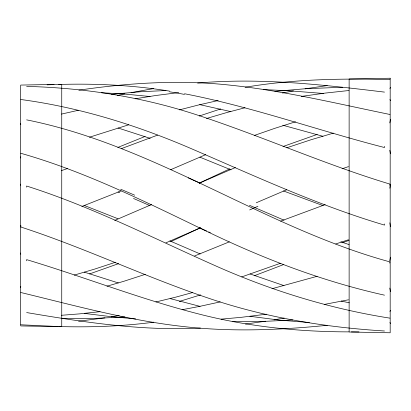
<?xml version="1.0" encoding="UTF-8"?>
<svg xmlns="http://www.w3.org/2000/svg" width="411" height="411" viewBox="0 0 411 411"><rect width="100%" height="100%" fill="white"/><g stroke="black" fill="none" stroke-linecap="round" stroke-linejoin="round"><path stroke-width="0.62" d="M384.634 223.944L384.48 225.084C317.58 205.269 254.234 175.697 190.283 148.227C136.133 124.975 79.349 107.312 20.827 99.508M389.762 185.233L389.911 184.092C325.584 164.677 264.119 137.151 200.378 116.046C144.415 97.268 85.586 87.851 26.633 86.413M26.468 187.175L26.633 186.034C91.047 206.492 151.397 237.245 212.965 264.679C269.339 289.996 328.805 308.589 389.911 318.145M20.992 225.87L20.827 227.011C84.024 247.561 144.086 276.459 207.036 297.687C264.206 317.287 324.264 327.29 384.48 330.994M389.854 188.202L390.45 184.226M20.55 226.857L20.735 225.721M384.675 146.342L384.48 147.523C317.611 130.405 252.405 106.814 184.518 93.744M389.715 263.076L389.911 261.889C263.77 227.447 155.666 145.648 26.633 119.868M26.422 260.81L26.633 259.639C83.895 276.86 139.689 298.843 197.66 313.701C247.006 326.54 298.062 331.831 348.98 331.872M389.792 122.93L390.45 119.396M389.792 260.733L390.45 257.178M20.55 157.988L20.786 156.797M20.55 287.566L20.786 286.395M389.936 311.461L390.45 310.392M389.936 88.499L390.45 87.456M199.15 183.162L229.775 168.864M200.301 227.807L170.812 241.637M199.253 183.178L235.39 167.539M200.496 227.802L165.952 242.814M151.654 204.524L114.756 220.399M256.269 202.772L286.667 189.769M170.714 169.686L205.726 154.654M121.173 190.904L81.887 206.445M229.312 241.863L194.614 255.945M117.834 147.441L145.119 136.437M280.641 221.133L325.209 204.601M283.77 264.504L254.229 275.776M118.563 263.636L89.567 273.926M121.456 148.597L157.613 135.116M282.994 146.527L317.23 134.407M254.394 135.425L274.902 128.294L295.555 121.79M280.446 263.271L241.725 276.901M342.193 242.783L348.954 240.409M67.774 168.412L61.419 170.647M286.77 147.78L310.865 139.802L333.378 133.133M199.232 116.015L220.722 108.93M342.106 168.767L348.466 166.619M115.347 262.29L94.869 269.03L74.201 275.108M145.355 274.301L123.963 281.247L106.963 286.21M335.751 243.959L348.466 239.752M200.583 294.887L179.33 301.443M89.444 137.217L128.638 124.816M206.512 118.491L226.815 112.527L244.956 107.759M192.708 292.504L175.995 297.086L155.887 301.967M317.169 276.29L271.99 288.728M179.448 109.865L198.333 105.026L218.169 100.52M220.214 301.905L199.073 306.503L182.078 309.719M61.491 114.083L78.27 110.302M117.227 95.47L124.677 93.919M282.388 93.025L293.454 90.882M348.466 299.794L324.258 304.438M131.011 92.65L153.524 88.596M119.236 315.545L111.181 316.902M284.237 318.078L274.08 319.83M135.044 98.815L155.81 95.491L178.811 92.583M245.156 87.271C292.93 79.164 341.577 78.265 389.911 79.626M305.121 88.843L327.207 85.57M301.294 96.421L325.276 93.076L348.929 90.518M265.64 321.197L245.47 324.074M104.969 317.867L78.599 321.186M78.881 90.173C128.972 82.796 179.956 79.642 230.412 85.185C284.258 90.805 336.974 103.618 389.911 114.474M266.369 314.199L241.159 317.338L221.092 319.147M153.842 322.173C122.319 326.349 90.451 327.433 58.691 326.534M100.007 311.677L79.405 313.886L61.542 315.278M274.908 91.376L305.938 88.689L342.538 87.26M111.52 94.304L140.742 91.73L165.952 90.538M327.259 325.307C279.105 330.141 230.407 332.103 182.237 326.406C127.487 320.21 74.247 305.419 20.827 292.514M197.619 83.063C260.014 77.54 322.563 84.645 384.48 92.11M124.893 316.943L93.122 318.494L62.282 318.551M292.879 319.964L263.425 321.428L232.703 321.705M200.388 328.081C142.042 331.086 83.978 322.291 26.633 312.56M47.101 84.851L54.062 84.599M58.691 84.466C95.727 83.387 132.917 85.134 169.512 91.119M359.009 331.883L351.338 331.883M57.535 326.509L20.827 324.782M263.425 89.572L289.267 90.8L323.503 93.477M101.414 92.758L123.629 93.96L150.097 96.523M309.406 322.517L280.055 320.174L249.857 316.285M135.676 318.91L110.24 316.557L84.574 313.429M199.689 104.625L230.848 111.612M349.258 302.82L341.181 301.058M384.48 295.165C323.868 281.679 265.506 259.552 209.61 232.713C148.073 203.188 86.752 172.019 20.827 153.288M200.039 306.385L170.149 298.581M322.943 136.293L282.783 125.221M118.008 127.965L150.205 138.379M84.214 272.128L118.301 282.938M283.965 285.619L250.073 273.952M349.037 244.581L340.827 241.812M323.128 205.654L283.472 190.956M84.132 205.397L118.003 218.76M199.849 157.146L231.028 169.841M284.052 220.188L249.451 205.284M118.049 191.916L119.693 192.6M200.193 253.967L169.846 240.887M133.529 198.472L149.969 205.649M208.716 231.922L210.345 232.636M188.274 177.881L199.854 183.008M206.553 230.967L199.546 227.858M389.936 322.501L390.45 323.544M389.936 99.539L390.45 100.608M20.55 123.434L20.786 124.605M20.55 253.017L20.786 254.204M389.792 288.07L390.45 291.605M389.792 150.267L390.45 153.822M20.55 184.143L20.735 185.279M389.854 222.798L390.45 226.774M120.685 189.24A668.784 328.666 24.6 0 1 134.669 195.168M169.502 91.771A653.315 562.084 58.4 0 1 184.493 94.412M249.657 209.939A678.438 167.94 -23.7 0 1 257.933 206.271M61.742 84.312L20.689 85.072L20.689 325.928L61.742 326.688L61.742 84.312M390.183 78.229L349.129 78.989L349.129 332.011L390.183 332.771L390.183 78.229"/></g></svg>
